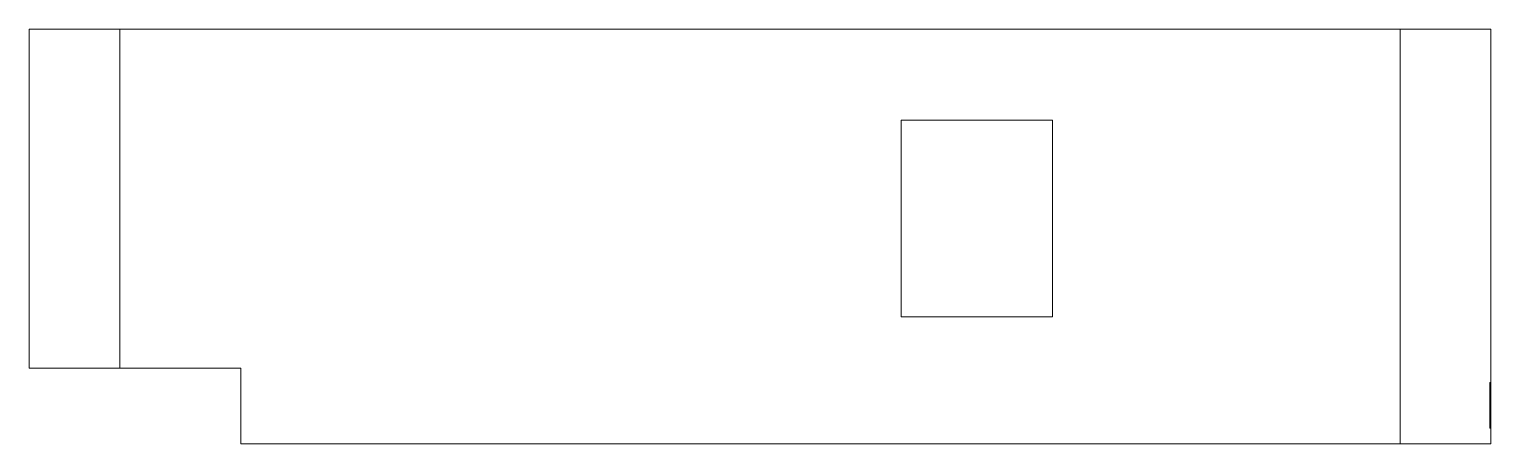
# Paper-space layout '_Front' of a CAD drawing. Header units: millimetres. Extents: x 0 to 48.4, y 0 to 13.7.
import ezdxf

# ---------------------------------------------------------------- set-up
doc = ezdxf.new("R2010")
doc.units = ezdxf.units.MM

psp = doc.layouts.new('_Front')

# ---------------------------------------------------------------- linework, layer by layer
at = {"color": 7, "linetype": 'Continuous', "lineweight": 15}
for p, q in [((0, 2.5), (0, 13.7)), ((0, 13.7), (48.35, 13.7)), ((3, 13.7), (3, 2.5)), ((45.35, 0), (45.35, 13.7)), ((48.35, 13.7), (48.35, 0)), ((28.85, 10.7), (28.85, 4.2)), ((33.85, 10.7), (28.85, 10.7)), ((33.85, 4.2), (33.85, 10.7)), ((28.85, 4.2), (33.85, 4.2)), ((7, 2.5), (0, 2.5)), ((7, 2.5), (7, 0)), ((48.35, 2.02), (48.315, 2.02)), ((48.315, 2.02), (48.315, 0.52)), ((48.315, 0.52), (48.35, 0.52)), ((7, 0), (48.35, 0))]:
    psp.add_line(p, q, dxfattribs=at)

doc.saveas('drawing.dxf')
